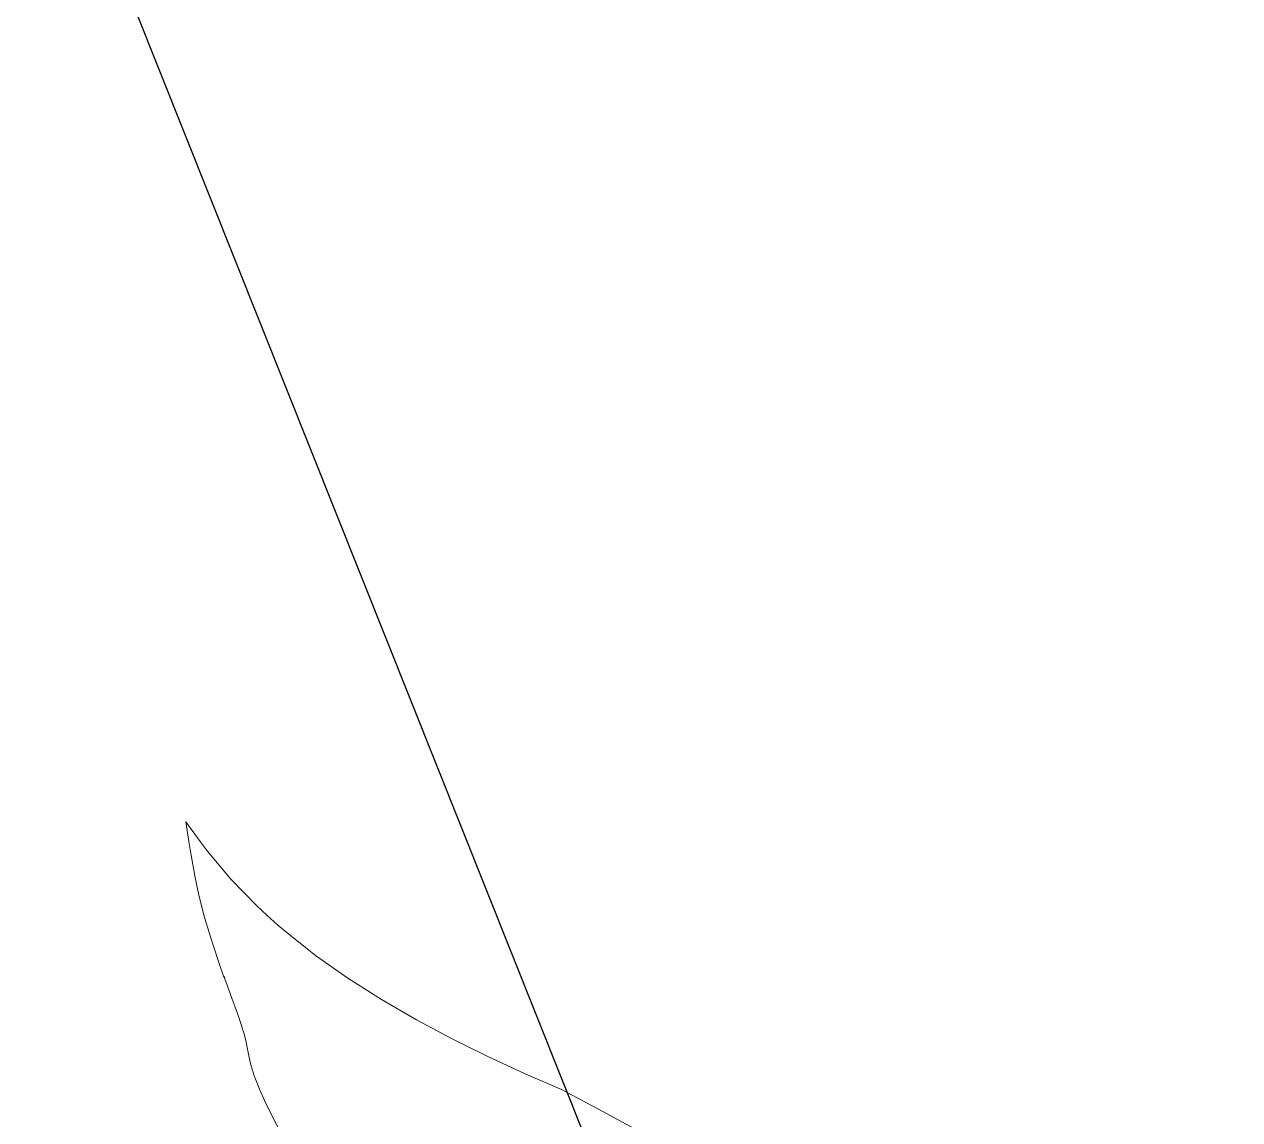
# Model space of a CAD drawing. Header units: inches. Extents: x 249 to 1192, y -18 to 440.
# Drawn here: x 599.0384 to 599.4018, y 264.8441 to 265.1716 of the extents above; entities that cross this region are included whole.
import ezdxf

# ---------------------------------------------------------------- set-up
doc = ezdxf.new("R2010")
doc.units = ezdxf.units.IN
doc.header["$MEASUREMENT"] = 0
doc.layers.add('KOLOM', color=5, linetype='Continuous')
doc.layers.add('VEGETASI', color=60, linetype='Continuous', lineweight=0)

# ---------------------------------------------------------------- blocks, each defined once
blk = doc.blocks.new('tanaman')
for p, q in [((585.09402, 360.41535), (585.09493, 360.40941)), ((585.09834, 360.4094), (585.09402, 360.41535)), ((585.09493, 360.40941), (585.09533, 360.40706)), ((585.09533, 360.40706), (585.09675, 360.39921)), ((585.10043, 360.40661), (585.09834, 360.4094)), ((585.10748, 360.39819), (585.10043, 360.40661)), ((585.09675, 360.39921), (585.098, 360.39335)), ((585.11529, 360.39017), (585.10748, 360.39819)), ((585.098, 360.39335), (585.09838, 360.39189)), ((585.09838, 360.39189), (585.09937, 360.38784)), ((585.11825, 360.38745), (585.11529, 360.39017)), ((585.09937, 360.38784), (585.10018, 360.38508)), ((585.10018, 360.38508), (585.10209, 360.37877)), ((585.12161, 360.38445), (585.11825, 360.38745)), ((585.12378, 360.38257), (585.12161, 360.38445)), ((585.13289, 360.37537), (585.12378, 360.38257)), ((585.10209, 360.37877), (585.10404, 360.37293)), ((585.14253, 360.36856), (585.13289, 360.37537)), ((585.10404, 360.37293), (585.10536, 360.36916)), ((585.10536, 360.36916), (585.10573, 360.36881)), ((585.10536, 360.36916), (585.10548, 360.36883)), ((585.10536, 360.36916), (585.10548, 360.36883)), ((585.10536, 360.36916), (585.10548, 360.36883)), ((585.10536, 360.36916), (585.10548, 360.36883)), ((585.10536, 360.36916), (585.10548, 360.36883)), ((585.10548, 360.36883), (585.10598, 360.36755)), ((585.10573, 360.36881), (585.10548, 360.36883)), ((585.10598, 360.36755), (585.10782, 360.36259)), ((585.14444, 360.36732), (585.14253, 360.36856)), ((585.15261, 360.36214), (585.14444, 360.36732)), ((585.10782, 360.36259), (585.10949, 360.35802)), ((585.16305, 360.35609), (585.15261, 360.36214)), ((585.10949, 360.35802), (585.11091, 360.35382)), ((585.17374, 360.35039), (585.16305, 360.35609)), ((585.11091, 360.35382), (585.11096, 360.35364)), ((585.11096, 360.35364), (585.11136, 360.35218)), ((585.11136, 360.35218), (585.112, 360.34995)), ((585.112, 360.34995), (585.1127, 360.34638)), ((585.17434, 360.35009), (585.17374, 360.35039)), ((585.1771, 360.34872), (585.17434, 360.35009)), ((585.1846, 360.34503), (585.1771, 360.34872)), ((585.1127, 360.34638), (585.11338, 360.34299)), ((585.19553, 360.33999), (585.1846, 360.34503)), ((585.11338, 360.34299), (585.11358, 360.34238)), ((585.11358, 360.34238), (585.11452, 360.33931)), ((585.11452, 360.33931), (585.11556, 360.33668)), ((585.20644, 360.33526), (585.19553, 360.33999)), ((585.11556, 360.33668), (585.11607, 360.33533)), ((585.11607, 360.33533), (585.11801, 360.33106)), ((585.21423, 360.33106), (585.20644, 360.33526)), ((585.11801, 360.33106), (585.11945, 360.32821)), ((585.22005, 360.32795), (585.21423, 360.33106)), ((585.11945, 360.32821), (585.12029, 360.32647)), ((585.2219, 360.32695), (585.22005, 360.32795)), ((585.23371, 360.32058), (585.2219, 360.32695)), ((585.12029, 360.32647), (585.12289, 360.32158))]:
    blk.add_line(p, q)
blk = doc.blocks.new('tampak depan')
at = {"layer": 'KOLOM'}
blk.add_lwpolyline([(683.93479, 342.07691), (685.09173, 339.17691)], dxfattribs=at)
at = {"layer": 'VEGETASI'}
blk.add_blockref('tanaman', (99.68252, -20.65314), dxfattribs=at)

msp = doc.modelspace()

# ---------------------------------------------------------------- block references
at = {"layer": 'KOLOM'}
msp.add_blockref('tampak depan', (-85.68993, -74.82902), dxfattribs=at)

doc.saveas('drawing.dxf')
